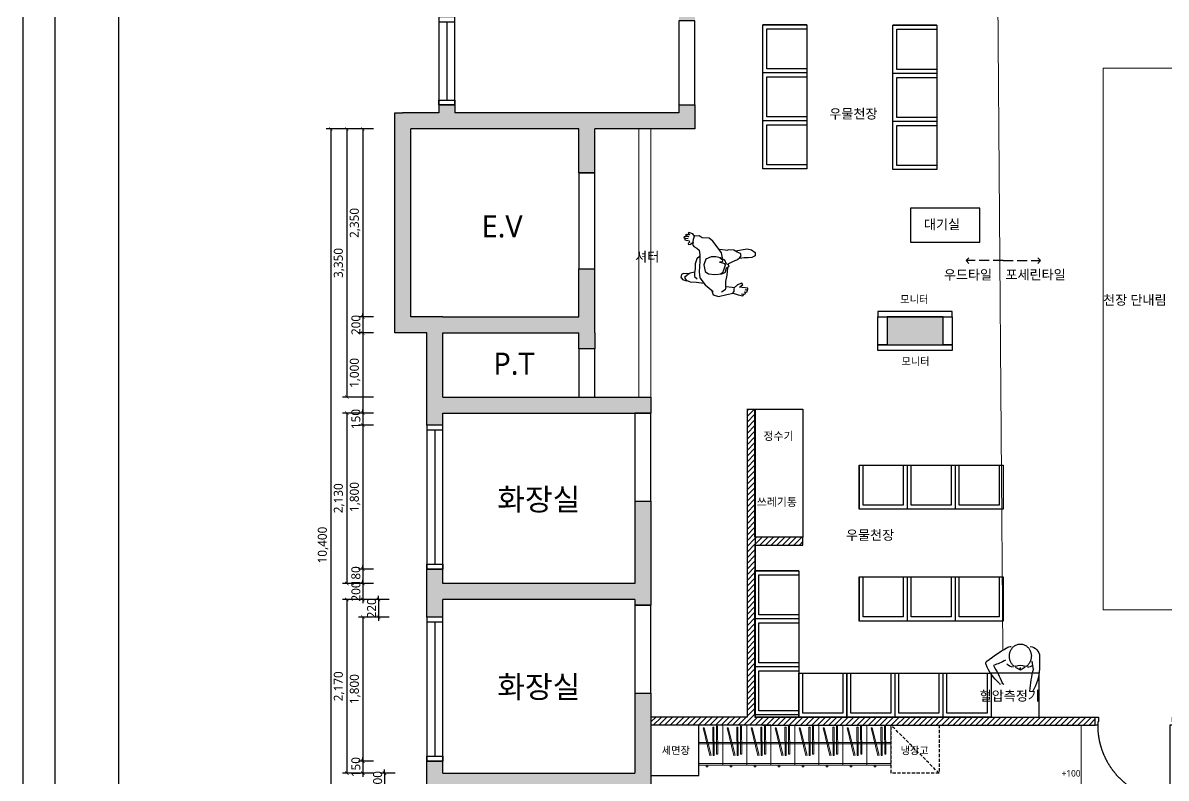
# Model space of a CAD drawing. Header units: metres. Extents: x 11578468 to 47831421, y -58341524 to -14256839.
# Drawn here: x 23827330 to 23841615, y -29116665 to -29107227 of the extents above; entities that cross this region are included whole.
import ezdxf
from ezdxf.enums import TextEntityAlignment as Align

# ---------------------------------------------------------------- set-up
doc = ezdxf.new("R2010")
doc.units = ezdxf.units.M
doc.header["$LTSCALE"] = 50
doc.header["$MEASUREMENT"] = 0
for name, pattern in [('CEN', [62, 60, -1, 0, -1]), ('CENTER2', [28.575, 19.05, -3.175, 3.175, -3.175]), ('DASH', [0.35, 0.25, -0.1]), ('DH-HID2', [1.2, 0.8, -0.4])]:
    doc.linetypes.add(name, pattern=pattern)
doc.layers.get('0').update_dxf_attribs({"linetype": 'CONTINUOUS'})
doc.layers.get('DEFPOINTS').update_dxf_attribs({"linetype": 'CONTINUOUS'})
for name, color, linetype in [('0-ELC TEXT', 7, 'CONTINUOUS'), ('03-TEXT', 3, 'CONTINUOUS'), ('04_FUR', 6, 'CONTINUOUS'), ('3.기호.계단선', 30, 'CONTINUOUS'), ('BLOCK', 1, 'CONTINUOUS'), ('CEN', 250, 'CEN'), ('FORM(YOURNAME)-1', 1, 'CONTINUOUS'), ('FORM(YOURNAME)-11', 1, 'CONTINUOUS'), ('FU-FURM', 251, 'DH-HID2'), ('TEX', 7, 'CONTINUOUS'), ('wall', 3, 'CONTINUOUS'), ('WIN', 4, 'CONTINUOUS'), ('家具外线', 7, 'CONTINUOUS'), ('가구', 6, 'CONTINUOUS'), ('에어컨', 30, 'DASH')]:
    doc.layers.add(name, color=color, linetype=linetype)
for name, color, linetype, lineweight in [('Arch', 8, 'CONTINUOUS', 0), ('DIM', 7, 'CONTINUOUS', 15), ('ha', 8, 'CONTINUOUS', 5), ('text', 7, 'CONTINUOUS', 0), ('wall2', 3, 'CONTINUOUS', 25)]:
    doc.layers.add(name, color=color, linetype=linetype, lineweight=lineweight)
doc.styles.add('JT1', font='malgun.ttf')
doc.styles.add('N 맑은고딕', font='malgun.ttf')
doc.styles.add('NEW 맑은고딕', font='malgun.ttf')
doc.styles.add('YOURNAME', font='malgun.ttf')
doc.styles.add('맑은 고딕', font='malgun.ttf')
doc.dimstyles.new('JJ IN 45', dxfattribs={"dimscale": 45, "dimtxt": 2.5, "dimasz": 1, "dimexe": 1.25, "dimexo": 1.5, "dimtad": 1, "dimdec": 6, "dimlunit": 6, "dimtxsty": 'N 맑은고딕', "dimblk": 'ARCHTICK', "dimcen": 2.5, "dimclrd": 256, "dimclre": 256, "dimclrt": 256, "dimadec": 0, "dimazin": 0, "dimtfac": 1, "dimtdec": 6, "dimtix": 1, "dimtmove": 0, "dimatfit": 3, "dimldrblk": 'ARCHTICK', "dimfxl": 1, "dimarcsym": 0})
pattern_1 = [(45, (-35200, 0), (-35.35533906, 35.35533906), [])]

# ---------------------------------------------------------------- blocks, each defined once
blk = doc.blocks.new('*U1961')
at = {"layer": 'WIN', "linetype": 'Continuous'}
blk.add_line((60, 100), (1740, 100), dxfattribs=at)
for points in [[(0, 0), (1800, 0), (1800, 200), (0, 200)], [(0, 0), (60, 0), (60, 200), (0, 200)], [(1800, 0), (1740, 0), (1740, 200), (1800, 200)]]:
    blk.add_lwpolyline(points, close=True, dxfattribs=at)
blk = doc.blocks.new('*U1962')
at = {"layer": 'WIN', "linetype": 'Continuous'}
blk.add_line((60, 100), (1040, 100), dxfattribs=at)
for points in [[(0, 0), (1100, 0), (1100, 200), (0, 200)], [(0, 0), (60, 0), (60, 200), (0, 200)], [(1100, 0), (1040, 0), (1040, 200), (1100, 200)]]:
    blk.add_lwpolyline(points, close=True, dxfattribs=at)
blk = doc.blocks.new('_ArchTick')
at = {"color": 0, "linetype": 'ByBlock', "const_width": 0.15}
blk.add_lwpolyline([(-0.5, -0.5), (0.5, 0.5)], dxfattribs=at)
blk = doc.blocks.new('*D407')
at = {"layer": 'DEFPOINTS', "color": 0, "transparency": 16777216}
for p in [(23724552, -29133957), (23724352, -29136307), (23724552, -29136307)]:
    blk.add_point(p, dxfattribs=at)
at = {"layer": 'DIM', "lineweight": -2, "transparency": 16777216}
for p, q in [((23724485, -29133957), (23724296, -29133957)), ((23724352, -29133957), (23724352, -29136307)), ((23724485, -29136307), (23724296, -29136307))]:
    blk.add_line(p, q, dxfattribs=at)
at = {"layer": 'DIM', "lineweight": -2, "transparency": 16777216, "xscale": 45, "yscale": 45, "zscale": 45}
for p, rotation in [((23724352, -29133957), 90), ((23724352, -29136307), 270)]:
    blk.add_blockref('_ArchTick', p, dxfattribs=dict(at, rotation=rotation))
at = {"layer": 'DIM', "transparency": 16777216, "insert": (23724256, -29135132), "char_height": 112.5, "attachment_point": 5, "rotation": 90, "style": 'N 맑은고딕'}
blk.add_mtext('2,350', dxfattribs=at)
blk = doc.blocks.new('*D408')
at = {"layer": 'DEFPOINTS', "color": 0, "transparency": 16777216}
for p in [(23724552, -29136307), (23724352, -29136507), (23724552, -29136507)]:
    blk.add_point(p, dxfattribs=at)
at = {"layer": 'DIM', "lineweight": -2, "transparency": 16777216}
for p, q in [((23724485, -29136307), (23724296, -29136307)), ((23724352, -29136307), (23724352, -29136262)), ((23724352, -29136307), (23724352, -29136507)), ((23724485, -29136507), (23724296, -29136507)), ((23724352, -29136507), (23724352, -29136552))]:
    blk.add_line(p, q, dxfattribs=at)
at = {"layer": 'DIM', "lineweight": -2, "transparency": 16777216, "xscale": 45, "yscale": 45, "zscale": 45}
for p, rotation in [((23724352, -29136307), 270), ((23724352, -29136507), 90)]:
    blk.add_blockref('_ArchTick', p, dxfattribs=dict(at, rotation=rotation))
at = {"layer": 'DIM', "transparency": 16777216, "insert": (23724266, -29136407), "char_height": 112.5, "attachment_point": 5, "rotation": 90, "style": 'N 맑은고딕'}
blk.add_mtext('200', dxfattribs=at)
blk = doc.blocks.new('*D409')
at = {"layer": 'DEFPOINTS', "color": 0, "transparency": 16777216}
for p in [(23724552, -29136507), (23724352, -29137507), (23724552, -29137507)]:
    blk.add_point(p, dxfattribs=at)
at = {"layer": 'DIM', "lineweight": -2, "transparency": 16777216}
for p, q in [((23724485, -29136507), (23724296, -29136507)), ((23724352, -29136507), (23724352, -29137507)), ((23724485, -29137507), (23724296, -29137507))]:
    blk.add_line(p, q, dxfattribs=at)
at = {"layer": 'DIM', "lineweight": -2, "transparency": 16777216, "xscale": 45, "yscale": 45, "zscale": 45}
for p, rotation in [((23724352, -29136507), 90), ((23724352, -29137507), 270)]:
    blk.add_blockref('_ArchTick', p, dxfattribs=dict(at, rotation=rotation))
at = {"layer": 'DIM', "transparency": 16777216, "insert": (23724256, -29137007), "char_height": 112.5, "attachment_point": 5, "rotation": 90, "style": 'N 맑은고딕'}
blk.add_mtext('1,000', dxfattribs=at)
blk = doc.blocks.new('*D410')
at = {"layer": 'DEFPOINTS', "color": 0, "transparency": 16777216}
for p in [(23724552, -29137507), (23724352, -29137657), (23724552, -29137657)]:
    blk.add_point(p, dxfattribs=at)
at = {"layer": 'DIM', "lineweight": -2, "transparency": 16777216}
for p, q in [((23724485, -29137507), (23724296, -29137507)), ((23724352, -29137507), (23724352, -29137462)), ((23724352, -29137507), (23724352, -29137657)), ((23724485, -29137657), (23724296, -29137657)), ((23724352, -29137657), (23724352, -29137702))]:
    blk.add_line(p, q, dxfattribs=at)
at = {"layer": 'DIM', "lineweight": -2, "transparency": 16777216, "xscale": 45, "yscale": 45, "zscale": 45}
for p, rotation in [((23724352, -29137507), 270), ((23724352, -29137657), 90)]:
    blk.add_blockref('_ArchTick', p, dxfattribs=dict(at, rotation=rotation))
at = {"layer": 'DIM', "transparency": 16777216, "insert": (23724265, -29137582), "char_height": 112.5, "attachment_point": 5, "rotation": 90, "style": 'N 맑은고딕'}
blk.add_mtext('150', dxfattribs=at)
blk = doc.blocks.new('*D411')
at = {"layer": 'DEFPOINTS', "color": 0, "transparency": 16777216}
for p in [(23724552, -29137657), (23724352, -29139457), (23724552, -29139457)]:
    blk.add_point(p, dxfattribs=at)
at = {"layer": 'DIM', "lineweight": -2, "transparency": 16777216}
for p, q in [((23724485, -29137657), (23724296, -29137657)), ((23724352, -29137657), (23724352, -29139457)), ((23724485, -29139457), (23724296, -29139457))]:
    blk.add_line(p, q, dxfattribs=at)
at = {"layer": 'DIM', "lineweight": -2, "transparency": 16777216, "xscale": 45, "yscale": 45, "zscale": 45}
for p, rotation in [((23724352, -29137657), 90), ((23724352, -29139457), 270)]:
    blk.add_blockref('_ArchTick', p, dxfattribs=dict(at, rotation=rotation))
at = {"layer": 'DIM', "transparency": 16777216, "insert": (23724256, -29138557), "char_height": 112.5, "attachment_point": 5, "rotation": 90, "style": 'N 맑은고딕'}
blk.add_mtext('1,800', dxfattribs=at)
blk = doc.blocks.new('*D412')
at = {"layer": 'DEFPOINTS', "color": 0, "transparency": 16777216}
for p in [(23724552, -29139457), (23724352, -29139637), (23724552, -29139637)]:
    blk.add_point(p, dxfattribs=at)
at = {"layer": 'DIM', "lineweight": -2, "transparency": 16777216}
for p, q in [((23724485, -29139457), (23724296, -29139457)), ((23724352, -29139457), (23724352, -29139412)), ((23724352, -29139457), (23724352, -29139637)), ((23724485, -29139637), (23724296, -29139637)), ((23724352, -29139637), (23724352, -29139682))]:
    blk.add_line(p, q, dxfattribs=at)
at = {"layer": 'DIM', "lineweight": -2, "transparency": 16777216, "xscale": 45, "yscale": 45, "zscale": 45}
for p, rotation in [((23724352, -29139457), 270), ((23724352, -29139637), 90)]:
    blk.add_blockref('_ArchTick', p, dxfattribs=dict(at, rotation=rotation))
at = {"layer": 'DIM', "transparency": 16777216, "insert": (23724265, -29139547), "char_height": 112.5, "attachment_point": 5, "rotation": 90, "style": 'N 맑은고딕'}
blk.add_mtext('180', dxfattribs=at)
blk = doc.blocks.new('*D413')
at = {"layer": 'DEFPOINTS', "color": 0, "transparency": 16777216}
for p in [(23724552, -29139637), (23724352, -29139837), (23724552, -29139837)]:
    blk.add_point(p, dxfattribs=at)
at = {"layer": 'DIM', "lineweight": -2, "transparency": 16777216}
for p, q in [((23724485, -29139637), (23724296, -29139637)), ((23724352, -29139637), (23724352, -29139592)), ((23724352, -29139637), (23724352, -29139837)), ((23724485, -29139837), (23724296, -29139837)), ((23724352, -29139837), (23724352, -29139882))]:
    blk.add_line(p, q, dxfattribs=at)
at = {"layer": 'DIM', "lineweight": -2, "transparency": 16777216, "xscale": 45, "yscale": 45, "zscale": 45}
for p, rotation in [((23724352, -29139637), 270), ((23724352, -29139837), 90)]:
    blk.add_blockref('_ArchTick', p, dxfattribs=dict(at, rotation=rotation))
at = {"layer": 'DIM', "transparency": 16777216, "insert": (23724266, -29139737), "char_height": 112.5, "attachment_point": 5, "rotation": 90, "style": 'N 맑은고딕'}
blk.add_mtext('200', dxfattribs=at)
blk = doc.blocks.new('*D414')
at = {"layer": 'DEFPOINTS', "color": 0, "transparency": 16777216}
for p in [(23724748, -29139837), (23724548, -29140057), (23724748, -29140057)]:
    blk.add_point(p, dxfattribs=at)
at = {"layer": 'DIM', "lineweight": -2, "transparency": 16777216}
for p, q in [((23724548, -29139837), (23724548, -29139792)), ((23724680, -29139837), (23724492, -29139837)), ((23724548, -29139837), (23724548, -29140057)), ((23724680, -29140057), (23724492, -29140057)), ((23724548, -29140057), (23724548, -29140102))]:
    blk.add_line(p, q, dxfattribs=at)
at = {"layer": 'DIM', "lineweight": -2, "transparency": 16777216, "xscale": 45, "yscale": 45, "zscale": 45}
for p, rotation in [((23724548, -29139837), 270), ((23724548, -29140057), 90)]:
    blk.add_blockref('_ArchTick', p, dxfattribs=dict(at, rotation=rotation))
at = {"layer": 'DIM', "transparency": 16777216, "insert": (23724462, -29139947), "char_height": 112.5, "attachment_point": 5, "rotation": 90, "style": 'N 맑은고딕'}
blk.add_mtext('220', dxfattribs=at)
blk = doc.blocks.new('*D415')
at = {"layer": 'DEFPOINTS', "color": 0, "transparency": 16777216}
for p in [(23724552, -29140057), (23724352, -29141857), (23724552, -29141857)]:
    blk.add_point(p, dxfattribs=at)
at = {"layer": 'DIM', "lineweight": -2, "transparency": 16777216}
for p, q in [((23724485, -29140057), (23724296, -29140057)), ((23724352, -29140057), (23724352, -29141857)), ((23724485, -29141857), (23724296, -29141857))]:
    blk.add_line(p, q, dxfattribs=at)
at = {"layer": 'DIM', "lineweight": -2, "transparency": 16777216, "xscale": 45, "yscale": 45, "zscale": 45}
for p, rotation in [((23724352, -29140057), 90), ((23724352, -29141857), 270)]:
    blk.add_blockref('_ArchTick', p, dxfattribs=dict(at, rotation=rotation))
at = {"layer": 'DIM', "transparency": 16777216, "insert": (23724256, -29140957), "char_height": 112.5, "attachment_point": 5, "rotation": 90, "style": 'N 맑은고딕'}
blk.add_mtext('1,800', dxfattribs=at)
blk = doc.blocks.new('*D416')
at = {"layer": 'DEFPOINTS', "color": 0, "transparency": 16777216}
for p in [(23724552, -29141857), (23724352, -29142007), (23724552, -29142007)]:
    blk.add_point(p, dxfattribs=at)
at = {"layer": 'DIM', "lineweight": -2, "transparency": 16777216}
for p, q in [((23724485, -29141857), (23724296, -29141857)), ((23724352, -29141857), (23724352, -29141812)), ((23724352, -29141857), (23724352, -29142007)), ((23724485, -29142007), (23724296, -29142007)), ((23724352, -29142007), (23724352, -29142052))]:
    blk.add_line(p, q, dxfattribs=at)
at = {"layer": 'DIM', "lineweight": -2, "transparency": 16777216, "xscale": 45, "yscale": 45, "zscale": 45}
for p, rotation in [((23724352, -29141857), 270), ((23724352, -29142007), 90)]:
    blk.add_blockref('_ArchTick', p, dxfattribs=dict(at, rotation=rotation))
at = {"layer": 'DIM', "transparency": 16777216, "insert": (23724265, -29141932), "char_height": 112.5, "attachment_point": 5, "rotation": 90, "style": 'N 맑은고딕'}
blk.add_mtext('150', dxfattribs=at)
blk = doc.blocks.new('*D417')
at = {"layer": 'DEFPOINTS', "color": 0, "transparency": 16777216}
for p in [(23724823, -29142007), (23724623, -29142207), (23724823, -29142207)]:
    blk.add_point(p, dxfattribs=at)
at = {"layer": 'DIM', "lineweight": -2, "transparency": 16777216}
for p, q in [((23724755, -29142007), (23724567, -29142007)), ((23724623, -29142007), (23724623, -29141962)), ((23724623, -29142007), (23724623, -29142207)), ((23724755, -29142207), (23724567, -29142207)), ((23724623, -29142207), (23724623, -29142252))]:
    blk.add_line(p, q, dxfattribs=at)
at = {"layer": 'DIM', "lineweight": -2, "transparency": 16777216, "xscale": 45, "yscale": 45, "zscale": 45}
for p, rotation in [((23724623, -29142007), 270), ((23724623, -29142207), 90)]:
    blk.add_blockref('_ArchTick', p, dxfattribs=dict(at, rotation=rotation))
at = {"layer": 'DIM', "transparency": 16777216, "insert": (23724537, -29142107), "char_height": 112.5, "attachment_point": 5, "rotation": 90, "style": 'N 맑은고딕'}
blk.add_mtext('200', dxfattribs=at)
blk = doc.blocks.new('*D419')
at = {"layer": 'DEFPOINTS', "color": 0, "transparency": 16777216}
for p in [(23724552, -29133957), (23724152, -29137307), (23724552, -29137307)]:
    blk.add_point(p, dxfattribs=at)
at = {"layer": 'DIM', "lineweight": -2, "transparency": 16777216}
for p, q in [((23724485, -29133957), (23724096, -29133957)), ((23724152, -29133957), (23724152, -29137307)), ((23724485, -29137307), (23724096, -29137307))]:
    blk.add_line(p, q, dxfattribs=at)
at = {"layer": 'DIM', "lineweight": -2, "transparency": 16777216, "xscale": 45, "yscale": 45, "zscale": 45}
for p, rotation in [((23724152, -29133957), 90), ((23724152, -29137307), 270)]:
    blk.add_blockref('_ArchTick', p, dxfattribs=dict(at, rotation=rotation))
at = {"layer": 'DIM', "transparency": 16777216, "insert": (23724056, -29135632), "char_height": 112.5, "attachment_point": 5, "rotation": 90, "style": 'N 맑은고딕'}
blk.add_mtext('3,350', dxfattribs=at)
blk = doc.blocks.new('*D420')
at = {"layer": 'DEFPOINTS', "color": 0, "transparency": 16777216}
for p in [(23724552, -29137507), (23724152, -29139637), (23724552, -29139637)]:
    blk.add_point(p, dxfattribs=at)
at = {"layer": 'DIM', "lineweight": -2, "transparency": 16777216}
for p, q in [((23724485, -29137507), (23724096, -29137507)), ((23724152, -29137507), (23724152, -29139637)), ((23724485, -29139637), (23724096, -29139637))]:
    blk.add_line(p, q, dxfattribs=at)
at = {"layer": 'DIM', "lineweight": -2, "transparency": 16777216, "xscale": 45, "yscale": 45, "zscale": 45}
for p, rotation in [((23724152, -29137507), 90), ((23724152, -29139637), 270)]:
    blk.add_blockref('_ArchTick', p, dxfattribs=dict(at, rotation=rotation))
at = {"layer": 'DIM', "transparency": 16777216, "insert": (23724056, -29138572), "char_height": 112.5, "attachment_point": 5, "rotation": 90, "style": 'N 맑은고딕'}
blk.add_mtext('2,130', dxfattribs=at)
blk = doc.blocks.new('*D421')
at = {"layer": 'DEFPOINTS', "color": 0, "transparency": 16777216}
for p in [(23724548, -29139837), (23724152, -29142007), (23724552, -29142007)]:
    blk.add_point(p, dxfattribs=at)
at = {"layer": 'DIM', "lineweight": -2, "transparency": 16777216}
for p, q in [((23724480, -29139837), (23724096, -29139837)), ((23724152, -29139837), (23724152, -29142007)), ((23724485, -29142007), (23724096, -29142007))]:
    blk.add_line(p, q, dxfattribs=at)
at = {"layer": 'DIM', "lineweight": -2, "transparency": 16777216, "xscale": 45, "yscale": 45, "zscale": 45}
for p, rotation in [((23724152, -29139837), 90), ((23724152, -29142007), 270)]:
    blk.add_blockref('_ArchTick', p, dxfattribs=dict(at, rotation=rotation))
at = {"layer": 'DIM', "transparency": 16777216, "insert": (23724056, -29140922), "char_height": 112.5, "attachment_point": 5, "rotation": 90, "style": 'N 맑은고딕'}
blk.add_mtext('2,170', dxfattribs=at)
blk = doc.blocks.new('*D422')
at = {"layer": 'DEFPOINTS', "color": 0, "transparency": 16777216}
for p in [(23724534, -29133957), (23723952, -29144357), (23724552, -29144357)]:
    blk.add_point(p, dxfattribs=at)
at = {"layer": 'DIM', "lineweight": -2, "transparency": 16777216}
for p, q in [((23724466, -29133957), (23723896, -29133957)), ((23723952, -29133957), (23723952, -29144357)), ((23724485, -29144357), (23723896, -29144357))]:
    blk.add_line(p, q, dxfattribs=at)
at = {"layer": 'DIM', "lineweight": -2, "transparency": 16777216, "xscale": 45, "yscale": 45, "zscale": 45}
for p, rotation in [((23723952, -29133957), 90), ((23723952, -29144357), 270)]:
    blk.add_blockref('_ArchTick', p, dxfattribs=dict(at, rotation=rotation))
at = {"layer": 'DIM', "transparency": 16777216, "insert": (23723856, -29139157), "char_height": 112.5, "attachment_point": 5, "rotation": 90, "style": 'N 맑은고딕'}
blk.add_mtext('10,400', dxfattribs=at)
blk = doc.blocks.new('FORM-ELEVATION')
at = {"layer": 'DEFPOINTS', "color": 158}
blk.add_lwpolyline([(-10309, -21692), (71691, -21692), (71691, 35708), (-10309, 35708)], close=True, dxfattribs=at)
at = {"layer": 'DEFPOINTS'}
blk.add_lwpolyline([(-8309, 33708), (61071, 33708), (61071, -19692), (-8309, -19692)], close=True, dxfattribs=at)
at = {"layer": 'FORM(YOURNAME)-11', "color": 250}
blk.add_lwpolyline([(-11309, -22692), (72691, -22692), (72691, 36708), (-11309, 36708)], close=True, dxfattribs=at)
at = {"layer": 'FORM(YOURNAME)-11', "color": 3, "style": 'YOURNAME'}
for tag, height, p in [('1', 451, (71041, -1219)), ('2', 451, (71041, -1863)), ('3', 451, (71041, -3150)), ('4', 451, (71041, -5081)), ('5', 515, (71041, -7398)), ('6', 515, (71041, -9650)), ('7', 515, (71041, -11903)), ('8', 515, (71041, -14155)), ('9', 515, (71041, -16408)), ('10', 515, (66791, -18596)), ('11', 515, (71041, -18660)), ('12', 515, (66791, -20848)), ('13', 515, (71041, -20848))]:
    blk.add_attdef(tag, text='', height=height, dxfattribs=at).set_placement(p, align=Align.MIDDLE_RIGHT)
blk = doc.blocks.new('MK-RC-0052')
at = {"layer": '家具外线', "color": 251, "true_color": 0x636466}
for p, q in [((73813, 10590), (73806, 10577)), ((73806, 10577), (73858, 10569)), ((73865, 10593), (73813, 10590)), ((73858, 10569), (73821, 10564)), ((73821, 10564), (73821, 10551)), ((73834, 10617), (73826, 10606)), ((73826, 10606), (73865, 10593)), ((73880, 10612), (73834, 10617)), ((73867, 10638), (73858, 10630)), ((73858, 10630), (73880, 10612)), ((73915, 10623), (73867, 10638)), ((73934, 10597), (73915, 10623)), ((73919, 10527), (73921, 10562)), ((73921, 10562), (73934, 10595)), ((73989, 10601), (73934, 10597)), ((74024, 10575), (73989, 10601)), ((74106, 10571), (74024, 10575)), ((74150, 10536), (74106, 10571)), ((73821, 10551), (73871, 10541)), ((73876, 10525), (73858, 10510)), ((73858, 10510), (73863, 10497)), ((73863, 10497), (73887, 10501)), ((73871, 10541), (73876, 10525)), ((73887, 10501), (73917, 10527)), ((73917, 10527), (73910, 10497)), ((73910, 10497), (73926, 10475)), ((73926, 10475), (73960, 10456)), ((73960, 10456), (73987, 10432)), ((73987, 10432), (73997, 10375)), ((74215, 10456), (74150, 10536)), ((74254, 10397), (74215, 10456)), ((74297, 10430), (74230, 10438)), ((74317, 10428), (74297, 10430)), ((74337, 10434), (74317, 10428)), ((74397, 10430), (74337, 10434)), ((74439, 10406), (74397, 10430)), ((74419, 10421), (74558, 10445)), ((74558, 10445), (74608, 10434)), ((74608, 10434), (74650, 10404)), ((73960, 10328), (73943, 10269)), ((73993, 10356), (73960, 10328)), ((73997, 10299), (73987, 10173)), ((73997, 10375), (73997, 10299)), ((74068, 10322), (74044, 10258)), ((74132, 10352), (74068, 10322)), ((74184, 10352), (74132, 10352)), ((74241, 10341), (74184, 10352)), ((74254, 10289), (74229, 10287)), ((74229, 10287), (74265, 10282)), ((74235, 10339), (74263, 10319)), ((74292, 10313), (74241, 10341)), ((74265, 10339), (74254, 10397)), ((74265, 10299), (74254, 10289)), ((74263, 10319), (74265, 10299)), ((74265, 10282), (74289, 10271)), ((74313, 10265), (74292, 10313)), ((74339, 10273), (74387, 10295)), ((74387, 10295), (74441, 10319)), ((74476, 10391), (74439, 10406)), ((74441, 10319), (74469, 10345)), ((74521, 10341), (74465, 10332)), ((74469, 10345), (74487, 10365)), ((74487, 10365), (74476, 10391)), ((74569, 10339), (74521, 10341)), ((74613, 10345), (74569, 10339)), ((74650, 10365), (74613, 10345)), ((74650, 10404), (74650, 10365)), ((73804, 10154), (73778, 10141)), ((73867, 10152), (73804, 10154)), ((73884, 10158), (73845, 10134)), ((73934, 10171), (73884, 10158)), ((73941, 10210), (73934, 10167)), ((73934, 10167), (73934, 10119)), ((73943, 10269), (73941, 10210)), ((73987, 10173), (73995, 10104)), ((74044, 10258), (74060, 10179)), ((74060, 10179), (74101, 10151)), ((74101, 10151), (74176, 10141)), ((74176, 10141), (74258, 10150)), ((74265, 10163), (74241, 10150)), ((74258, 10150), (74300, 10172)), ((74278, 10193), (74265, 10163)), ((74289, 10228), (74278, 10193)), ((74289, 10271), (74295, 10252)), ((74295, 10252), (74289, 10228)), ((74300, 10172), (74309, 10209)), ((74309, 10209), (74314, 10223)), ((74333, 10259), (74313, 10265)), ((74314, 10223), (74336, 10233)), ((74319, 10134), (74327, 10222)), ((74344, 10247), (74333, 10259)), ((74336, 10265), (74339, 10273)), ((74336, 10233), (74344, 10247)), ((73778, 10141), (73771, 10111)), ((73771, 10111), (73791, 10082)), ((73791, 10082), (73837, 10069)), ((73845, 10134), (73815, 10108)), ((73815, 10108), (73834, 10076)), ((73834, 10076), (73882, 10056)), ((73882, 10056), (73958, 10052)), ((73934, 10119), (73967, 10093)), ((73958, 10052), (74043, 10039)), ((73995, 10104), (74060, 10021)), ((74060, 10021), (74156, 9943)), ((74306, 10058), (74319, 10134)), ((74306, 9998), (74306, 10058)), ((74441, 10021), (74404, 9985)), ((74495, 10041), (74441, 10021)), ((74480, 10004), (74506, 10026)), ((74506, 10026), (74495, 10041)), ((74139, 9948), (74154, 9900)), ((74156, 9943), (74139, 9948)), ((74154, 9900), (74217, 9882)), ((74217, 9882), (74315, 9904)), ((74297, 9963), (74252, 9935)), ((74306, 10000), (74297, 9963)), ((74380, 9987), (74306, 9998)), ((74315, 9904), (74391, 9922)), ((74404, 9985), (74380, 9987)), ((74384, 9919), (74402, 9941)), ((74391, 9922), (74450, 9900)), ((74402, 9941), (74404, 9978)), ((74450, 9900), (74504, 9889)), ((74467, 9991), (74480, 10004)), ((74563, 9980), (74467, 9991)), ((74489, 9911), (74534, 9915)), ((74517, 9904), (74489, 9911)), ((74504, 9889), (74517, 9904)), ((74523, 9932), (74556, 9937)), ((74539, 9930), (74523, 9932)), ((74532, 9961), (74563, 9967)), ((74560, 9954), (74532, 9961)), ((74534, 9915), (74539, 9930)), ((74556, 9937), (74560, 9954)), ((74563, 9967), (74563, 9980))]:
    blk.add_line(p, q, dxfattribs=at)
blk = doc.blocks.new('arrttt')
at = {"layer": 'Arch', "color": 6}
for p, q in [((883191, 53509), (882891, 53509)), ((882891, 53509), (882891, 53009)), ((882959, 53496), (882956, 53144)), ((882973, 53496), (882959, 53496)), ((882970, 53144), (882973, 53496)), ((883003, 53482), (883000, 53130)), ((883017, 53482), (883003, 53482)), ((883014, 53130), (883017, 53482)), ((883126, 53476), (883040, 53135)), ((883054, 53131), (883140, 53473)), ((883140, 53473), (883126, 53476)), ((883191, 53009), (883191, 53509)), ((882891, 53291), (883191, 53291)), ((882891, 53276), (883191, 53276)), ((882956, 53144), (882970, 53144)), ((883191, 53029), (882891, 53029)), ((882891, 53009), (883191, 53009)), ((883000, 53130), (883014, 53130)), ((883040, 53135), (883054, 53131)), ((883101, 53009), (883081, 53009)), ((883081, 53009), (883081, 52989)), ((883101, 52989), (883101, 53009)), ((883081, 52989), (883101, 52989))]:
    blk.add_line(p, q, dxfattribs=at)
blk = doc.blocks.new('asdgdg')
at = {"layer": 'FU-FURM', "color": 8, "ltscale": 30}
for p, q in [((11502879, -14276582), (11502329, -14276582)), ((11502329, -14276582), (11502329, -14277182)), ((11502329, -14276582), (11502879, -14276582)), ((11502829, -14276532), (11502829, -14276532)), ((11502879, -14277182), (11502879, -14276582)), ((11502879, -14276582), (11502879, -14276582)), ((11502829, -14276632), (11502329, -14276632)), ((11502329, -14276632), (11502329, -14277132)), ((11502829, -14277132), (11502829, -14276632)), ((11502329, -14277132), (11502829, -14277132)), ((11502879, -14277182), (11502329, -14277182)), ((11502329, -14277182), (11502329, -14277782)), ((11502329, -14277182), (11502879, -14277182)), ((11502879, -14277782), (11502879, -14277182)), ((11502829, -14277232), (11502329, -14277232)), ((11502329, -14277232), (11502329, -14277732)), ((11502829, -14277732), (11502829, -14277232)), ((11502329, -14277732), (11502829, -14277732)), ((11502329, -14277782), (11502879, -14277782)), ((11502329, -14277782), (11502329, -14278382)), ((11502829, -14277832), (11502329, -14277832)), ((11502329, -14277832), (11502329, -14278332)), ((11502829, -14278332), (11502829, -14277832)), ((11502879, -14278382), (11502879, -14277782)), ((11502329, -14278332), (11502829, -14278332)), ((11502329, -14278382), (11502879, -14278382)), ((11502329, -14278382), (11502329, -14278982)), ((11502829, -14278432), (11502329, -14278432)), ((11502329, -14278432), (11502329, -14278932)), ((11502829, -14278932), (11502829, -14278432)), ((11502879, -14278982), (11502879, -14278382)), ((11502329, -14278932), (11502829, -14278932)), ((11502329, -14278982), (11502879, -14278982))]:
    blk.add_line(p, q, dxfattribs=at)
blk = doc.blocks.new('adsfsd')
at = {"layer": 'wall', "ltscale": 10}
blk.add_blockref('asdgdg', (0, 0), dxfattribs=at)
blk = doc.blocks.new('13')
at = {"layer": 'FU-FURM', "color": 8, "ltscale": 30}
for p, q in [((23838748, -29105336), (23838748, -29104786)), ((23838748, -29104786), (23839348, -29104786)), ((23838748, -29104786), (23838748, -29105336)), ((23838798, -29105286), (23838798, -29104786)), ((23838798, -29104786), (23839298, -29104786)), ((23839298, -29104786), (23839298, -29105286)), ((23839348, -29104786), (23839348, -29105336)), ((23839348, -29104786), (23839948, -29104786)), ((23839398, -29105286), (23839398, -29104786)), ((23839398, -29104786), (23839898, -29104786)), ((23839898, -29104786), (23839898, -29105286)), ((23839948, -29104786), (23839948, -29105336)), ((23839948, -29104786), (23840548, -29104786)), ((23839998, -29105286), (23839998, -29104786)), ((23839998, -29104786), (23840498, -29104786)), ((23840498, -29104786), (23840498, -29105286)), ((23840548, -29104786), (23840548, -29105336)), ((23839348, -29105336), (23838748, -29105336)), ((23839298, -29105286), (23838798, -29105286)), ((23839948, -29105336), (23839348, -29105336)), ((23839898, -29105286), (23839398, -29105286)), ((23840548, -29105336), (23839948, -29105336)), ((23840498, -29105286), (23839998, -29105286))]:
    blk.add_line(p, q, dxfattribs=at)
blk = doc.blocks.new('81274982137490')
at = {"layer": 'BLOCK', "color": 8}
for p, q in [((23841075, -29100093), (23841068, -29100100)), ((23841084, -29100087), (23841075, -29100093)), ((23841092, -29100082), (23841084, -29100087)), ((23841101, -29100077), (23841092, -29100082)), ((23841110, -29100072), (23841101, -29100077)), ((23841119, -29100069), (23841110, -29100072)), ((23841128, -29100066), (23841119, -29100069)), ((23841138, -29100063), (23841128, -29100066)), ((23841147, -29100061), (23841138, -29100063)), ((23841157, -29100060), (23841147, -29100061)), ((23841167, -29100059), (23841157, -29100060)), ((23841176, -29100059), (23841167, -29100059)), ((23841186, -29100059), (23841176, -29100059)), ((23841195, -29100060), (23841186, -29100059)), ((23841205, -29100061), (23841195, -29100060)), ((23841214, -29100063), (23841205, -29100061)), ((23841223, -29100066), (23841214, -29100063)), ((23841233, -29100069), (23841223, -29100066)), ((23841242, -29100072), (23841233, -29100069)), ((23841250, -29100076), (23841242, -29100072)), ((23841259, -29100081), (23841250, -29100076)), ((23841267, -29100086), (23841259, -29100081)), ((23841275, -29100092), (23841267, -29100086)), ((23841283, -29100098), (23841275, -29100092)), ((23841008, -29100174), (23841007, -29100176)), ((23841007, -29100176), (23841007, -29100178)), ((23841007, -29100178), (23841008, -29100179)), ((23841009, -29100173), (23841008, -29100174)), ((23841008, -29100179), (23841009, -29100180)), ((23841010, -29100172), (23841009, -29100173)), ((23841009, -29100180), (23841011, -29100182)), ((23841012, -29100171), (23841010, -29100172)), ((23841011, -29100182), (23841013, -29100183)), ((23841014, -29100171), (23841012, -29100171)), ((23841013, -29100183), (23841014, -29100183)), ((23841016, -29100170), (23841014, -29100171)), ((23841014, -29100183), (23841016, -29100184)), ((23841018, -29100170), (23841016, -29100170)), ((23841016, -29100184), (23841017, -29100185)), ((23841039, -29100180), (23841017, -29100177)), ((23841017, -29100185), (23841018, -29100185)), ((23841019, -29100170), (23841018, -29100170)), ((23841018, -29100185), (23841020, -29100185)), ((23841020, -29100170), (23841019, -29100170)), ((23841021, -29100170), (23841020, -29100170)), ((23841020, -29100185), (23841021, -29100186)), ((23841023, -29100170), (23841021, -29100170)), ((23841021, -29100186), (23841022, -29100186)), ((23841022, -29100186), (23841022, -29100186)), ((23841024, -29100170), (23841023, -29100170)), ((23841023, -29100170), (23841023, -29100170)), ((23841068, -29100100), (23841066, -29100101)), ((23841291, -29100105), (23841283, -29100098)), ((23841298, -29100112), (23841291, -29100105)), ((23841304, -29100120), (23841298, -29100112)), ((23841310, -29100129), (23841304, -29100120)), ((23841315, -29100137), (23841310, -29100129)), ((23841320, -29100147), (23841315, -29100137)), ((23841324, -29100156), (23841320, -29100147)), ((23841321, -29100250), (23841325, -29100240)), ((23841327, -29100167), (23841324, -29100156)), ((23841325, -29100240), (23841328, -29100230)), ((23841329, -29100177), (23841327, -29100167)), ((23841328, -29100230), (23841330, -29100219)), ((23841331, -29100187), (23841329, -29100177)), ((23841330, -29100219), (23841331, -29100209)), ((23841331, -29100198), (23841331, -29100187)), ((23841331, -29100209), (23841331, -29100198)), ((23841048, -29100262), (23841049, -29100264)), ((23841049, -29100264), (23841054, -29100272)), ((23841054, -29100272), (23841061, -29100280)), ((23841061, -29100280), (23841068, -29100287)), ((23841068, -29100287), (23841075, -29100294)), ((23841075, -29100294), (23841083, -29100300)), ((23841083, -29100300), (23841091, -29100306)), ((23841091, -29100306), (23841100, -29100311)), ((23841100, -29100311), (23841108, -29100316)), ((23841108, -29100316), (23841117, -29100320)), ((23841117, -29100320), (23841126, -29100324)), ((23841126, -29100324), (23841135, -29100327)), ((23841135, -29100327), (23841144, -29100329)), ((23841144, -29100329), (23841154, -29100331)), ((23841154, -29100331), (23841163, -29100332)), ((23841163, -29100332), (23841173, -29100333)), ((23841173, -29100333), (23841182, -29100333)), ((23841182, -29100333), (23841192, -29100333)), ((23841192, -29100333), (23841202, -29100332)), ((23841202, -29100332), (23841211, -29100331)), ((23841211, -29100331), (23841221, -29100329)), ((23841221, -29100329), (23841230, -29100327)), ((23841230, -29100327), (23841240, -29100324)), ((23841240, -29100324), (23841249, -29100320)), ((23841249, -29100320), (23841258, -29100315)), ((23841258, -29100315), (23841267, -29100311)), ((23841267, -29100311), (23841275, -29100305)), ((23841275, -29100305), (23841283, -29100299)), ((23841283, -29100299), (23841291, -29100292)), ((23841291, -29100292), (23841298, -29100285)), ((23841298, -29100285), (23841305, -29100277)), ((23841305, -29100277), (23841311, -29100268)), ((23841311, -29100268), (23841316, -29100259)), ((23841316, -29100259), (23841321, -29100250))]:
    blk.add_line(p, q, dxfattribs=at)
for centre, radius, start, end in [((23841010, -29100539), 601, 86.0826, 114.0694), ((23840821, -29102542), 2612, 81.5518, 84.9301), ((23840820, -29098412), 1616, 267.7896, 278.0198), ((23841410, -29098771), 1300, 252.9781, 257.8187), ((23841155, -29100104), 102, 133.4483, 173.3147), ((23841186, -29100084), 128, 357.273, 81.5519), ((23841101, -29100184), 85.7, 179.9895, 221.7515), ((23841100, -29100190), 85.7, 124.8779, 166.6399), ((23841067, -29100250), 23, 142.9775, 213.1019), ((23840962, -29100171), 108, 322.978, 23.6514), ((23841082, -29100118), 23, 133.5275, 203.6519), ((23840839, -29100344), 39.4, 204.5058, 245.3086), ((23840018, -29101782), 1616, 51.5304, 60.153), ((23842184, -29101101), 1300, 145.9262, 153.2537), ((23841134, -29100280), 102, 173.3147, 225.5022), ((23839201, -29098775), 2612, 315.5367, 322.1177), ((23841162, -29100300), 128, 322.1177, 349.4011), ((23840778, -29100438), 39.4, 34.0376, 61.3659), ((23841309, -29100080), 601, 214.0369, 241.8596), ((23841042, -29100582), 32.8, 234.8332, 314.3628)]:
    blk.add_arc(centre, radius, start, end, dxfattribs=at)
blk = doc.blocks.new('*U788')
at = {"layer": 'WIN', "linetype": 'Continuous', "transparency": 33554687}
for points in [[(30, 1140), (30, 200), (70, 200), (70, 1140)], [(0, 200), (0, 100), (40, 100), (40, 160), (30, 160), (30, 200)], [(1000, 200), (1000, 100), (960, 100), (960, 160), (970, 160), (970, 200)]]:
    blk.add_lwpolyline(points, close=True, dxfattribs=at)
at = {"layer": 'WIN', "linetype": 'CENTER2', "ltscale": 20, "transparency": 33554687}
blk.add_arc((30, 200), 940, 0, 90, dxfattribs=at)
blk = doc.blocks.new('sdagdgds')
at = {"layer": 'ha', "transparency": 33554687}
h = blk.add_hatch(color=256, dxfattribs=at)
h.dxf.hatch_style = 1
h.paths.add_polyline_path([(23725502, -29128457), (23728302, -29128457), (23728302, -29132607), (23728502, -29132607), (23728502, -29128257), (23728302, -29128257), (23725302, -29128257), (23725302, -29132557), (23725502, -29132557)])
h.paths.add_polyline_path([(23728502, -29133657), (23728302, -29133657), (23728302, -29133757), (23725502, -29133757), (23725502, -29133657), (23725302, -29133657), (23725302, -29133757), (23724848.0976572, -29133757), (23724752, -29133757), (23724752, -29136507), (23725152, -29136507), (23725152, -29137657), (23725352, -29137657), (23725352, -29137507), (23727752, -29137507), (23727952, -29137507), (23727952, -29137307), (23725352, -29137307), (23725352, -29136507), (23727052, -29136507), (23727052, -29136707), (23727252, -29136707), (23727252, -29136507), (23727252, -29135757), (23727252, -29135707), (23727052, -29135707), (23727052, -29135757), (23727052, -29136307), (23725352, -29136307), (23724952, -29136307), (23724952, -29133957), (23727052, -29133957), (23727052, -29134507), (23727252, -29134507), (23727252, -29133957), (23728502, -29133957)])
h.paths.add_polyline_path([(23727952, -29138607), (23727752, -29138607), (23727752, -29139637), (23725352, -29139637), (23725352, -29139457), (23725152, -29139457), (23725152, -29140057), (23725352, -29140057), (23725352, -29139837), (23727752, -29139837), (23727752, -29139907), (23727952, -29139907), (23727952, -29139837)])
h.paths.add_polyline_path([(23727952, -29141007), (23727752, -29141007), (23727752, -29142007), (23725352, -29142007), (23725352, -29141857), (23725152, -29141857), (23725152, -29144557), (23725652, -29144557), (23725652, -29144657), (23729552, -29144657), (23729552, -29144457), (23725852, -29144457), (23725852, -29144357), (23725352, -29144357), (23725352, -29142207), (23727952, -29142207)])
h.paths.add_polyline_path([(23731552, -29144307), (23730852, -29144307), (23730852, -29144457), (23730732, -29144457), (23730732, -29144657), (23732052, -29144657), (23732052, -29144457), (23731552, -29144457)])
h.paths.add_polyline_path([(23739502, -29144457), (23736702, -29144457), (23736702, -29144307), (23736002, -29144307), (23736002, -29144457), (23733202, -29144457), (23733202, -29144657), (23739502, -29144657)])
h.paths.add_polyline_path([(23745902, -29143307), (23745702, -29143307), (23745702, -29144457), (23744702, -29144457), (23744702, -29144307), (23744002, -29144307), (23744002, -29144457), (23743102, -29144457), (23743102, -29144657), (23745902, -29144657)])
h.paths.add_polyline_path([(23745902, -29133157), (23745702, -29133157), (23745702, -29139657), (23745902, -29139657)])
h.paths.add_polyline_path([(23745902, -29140857), (23745702, -29140857), (23745702, -29142157), (23745902, -29142157)])
h.paths.add_polyline_path([(23744602, -29136307), (23743902, -29136307), (23743902, -29136657), (23744602, -29136657)])
h.paths.add_polyline_path([(23736702, -29136307), (23736002, -29136307), (23736002, -29136657), (23736702, -29136657)])
h.paths.add_polyline_path([(23731602, -29136307), (23730902, -29136307), (23730902, -29136657), (23731602, -29136657)])
h.paths.add_polyline_path([(23745902, -29130707), (23745702, -29130707), (23745702, -29131957), (23745902, -29131957)])
h.paths.add_polyline_path([(23745902, -29128257), (23743802, -29128257), (23743802, -29128457), (23743802, -29128707), (23744502, -29128707), (23744502, -29128457), (23745702, -29128457), (23745702, -29129607), (23745902, -29129607)])
h.paths.add_polyline_path([(23731602, -29128457), (23731602, -29128257), (23730902, -29128257), (23730902, -29130107), (23731102, -29130107), (23731102, -29128707), (23731602, -29128707)])
h.paths.add_polyline_path([(23736702, -29128257), (23736002, -29128257), (23736002, -29128457), (23736002, -29128707), (23736702, -29128707), (23736702, -29128457)])
at = {"layer": 'CEN'}
for points in [[(23728302, -29133657), (23728502, -29133657), (23728502, -29132607), (23728302, -29132607)], [(23727052, -29135707), (23727252, -29135707), (23727252, -29134507), (23727052, -29134507)], [(23727052, -29137307), (23727252, -29137307), (23727252, -29136707), (23727052, -29136707)], [(23727752, -29138607), (23727952, -29138607), (23727952, -29137507), (23727752, -29137507)], [(23727752, -29141007), (23727952, -29141007), (23727952, -29139907), (23727752, -29139907)]]:
    blk.add_lwpolyline(points, close=True, dxfattribs=at)
at = {"layer": 'wall'}
for p, q in [((23725302, -29133657), (23725302, -29133757)), ((23725302, -29133657), (23725502, -29133657)), ((23725502, -29133657), (23725502, -29133757)), ((23728302, -29133657), (23728302, -29133757)), ((23728302, -29133657), (23728502, -29133657)), ((23728502, -29133657), (23728502, -29133957)), ((23724752, -29136507), (23724752, -29133757)), ((23724752, -29133757), (23724848.0976572, -29133757)), ((23725302, -29133757), (23724848.0976572, -29133757)), ((23728302, -29133757), (23725502, -29133757)), ((23727052, -29133957), (23724952, -29133957)), ((23724952, -29136307), (23724952, -29133957)), ((23727052, -29134507), (23727052, -29133957)), ((23728502, -29133957), (23727252, -29133957)), ((23727252, -29134507), (23727252, -29133957)), ((23727052, -29134507), (23727252, -29134507)), ((23727052, -29135757), (23727052, -29135707)), ((23727052, -29135707), (23727252, -29135707)), ((23727052, -29136307), (23727052, -29135757)), ((23727252, -29135757), (23727252, -29135707)), ((23727252, -29136507), (23727252, -29135757)), ((23725352, -29136307), (23724952, -29136307)), ((23725352, -29136307), (23727052, -29136307)), ((23731602, -29136307), (23730902, -29136307)), ((23730902, -29136307), (23730902, -29136657)), ((23731602, -29136657), (23731602, -29136307)), ((23725152, -29136507), (23724752, -29136507)), ((23725152, -29137657), (23725152, -29136507)), ((23725352, -29137307), (23725352, -29136507)), ((23725352, -29136507), (23727052, -29136507)), ((23727052, -29136707), (23727052, -29136507)), ((23727252, -29136507), (23727252, -29136707)), ((23730902, -29136657), (23731602, -29136657)), ((23727252, -29136707), (23727052, -29136707)), ((23725352, -29137307), (23727952, -29137307)), ((23727952, -29137307), (23727952, -29137507)), ((23725352, -29137657), (23725352, -29137507)), ((23725352, -29137507), (23727752, -29137507)), ((23727752, -29137507), (23727952, -29137507)), ((23727752, -29137507), (23727952, -29137507)), ((23725352, -29137657), (23725152, -29137657)), ((23727752, -29138607), (23727752, -29139637)), ((23727752, -29138607), (23727952, -29138607)), ((23727952, -29138607), (23727952, -29139837)), ((23725152, -29140057), (23725152, -29139457)), ((23725352, -29139457), (23725152, -29139457)), ((23725352, -29139637), (23725352, -29139457)), ((23727752, -29139637), (23725352, -29139637)), ((23725352, -29140057), (23725352, -29139837)), ((23727752, -29139837), (23725352, -29139837)), ((23727752, -29139837), (23727752, -29139907)), ((23727752, -29139907), (23727952, -29139907)), ((23727952, -29139837), (23727952, -29139907)), ((23725352, -29140057), (23725152, -29140057)), ((23727752, -29141007), (23727752, -29142007)), ((23727752, -29141007), (23727952, -29141007)), ((23727952, -29141007), (23727952, -29142207)), ((23725152, -29144557), (23725152, -29141857)), ((23725352, -29141857), (23725152, -29141857)), ((23725352, -29142007), (23725352, -29141857)), ((23725352, -29142007), (23727752, -29142007))]:
    blk.add_line(p, q, dxfattribs=at)
at = {"layer": 'WIN', "linetype": 'Continuous', "rotation": 270}
for name, p in [('*U1962', (23725302, -29132557)), ('*U1961', (23725152, -29137657)), ('*U1961', (23725152, -29140057))]:
    blk.add_blockref(name, p, dxfattribs=at)
at = {"layer": 'wall2', "char_height": 275.88175264, "attachment_point": 1, "style": 'NEW 맑은고딕'}
for s, insert in [('E.V', (23725837.5421157, -29135036.5379508)), ('P.T', (23725983.7020641, -29136752.057361)), ('화장실', (23726031.7854218, -29138448.4827187)), ('화장실', (23726031.7854218, -29140790.817278))]:
    blk.add_mtext_dynamic_manual_height_columns(s, width=3673.452008802, gutter_width=1379.4087632, heights=[0], dxfattribs=dict(at, insert=insert))
at = {"layer": 'DIM'}
for base, p1, p2, picture, middle in [((23723952.0000000298, -29144357.0000000112), (23724533.8698122613, -29133957), (23724552, -29144357), '*D422', (23723856.0081521906, -29139157.0000000112)), ((23724152.0000000298, -29137307.0000000112), (23724552, -29133957), (23724552, -29137307), '*D419', (23724056.3138587102, -29135632.0000000112)), ((23724352.0000000298, -29136307.0000000112), (23724552, -29133957), (23724552, -29136307), '*D407', (23724256.3138587102, -29135132.0000000112)), ((23724352, -29136507), (23724552, -29136307), (23724552, -29136507), '*D408', (23724265.7525476, -29136407)), ((23724352.0000000298, -29137507.0000000112), (23724552, -29136507), (23724552, -29137507), '*D409', (23724256.0081521906, -29137007.0000000112)), ((23724152.0000000298, -29139637.0000000112), (23724552, -29137507), (23724552, -29139637), '*D420', (23724056.0081521906, -29138572.0000000112)), ((23724352, -29137657), (23724552, -29137507), (23724552, -29137657), '*D410', (23724265.446841, -29137582)), ((23724352.0000000298, -29139457.0000000112), (23724552, -29137657), (23724552, -29139457), '*D411', (23724256.0081521906, -29138557.0000000112)), ((23724352, -29139637), (23724552, -29139457), (23724552, -29139637), '*D412', (23724265.446841, -29139547)), ((23724352, -29139837), (23724552, -29139637), (23724552, -29139837), '*D413', (23724265.7525476, -29139737)), ((23724547.8764774, -29140057), (23724747.8764773, -29139837), (23724747.8764773, -29140057), '*D414', (23724461.6290249, -29139947)), ((23724152.0000000298, -29142007.0000000112), (23724547.8764773309, -29139837), (23724552, -29142007), '*D421', (23724056.0081521906, -29140922.0000000112)), ((23724352.0000000298, -29141857.0000000112), (23724552, -29140057), (23724552, -29141857), '*D415', (23724256.0081522018, -29140957.0000000112)), ((23724352, -29142007), (23724552, -29141857), (23724552, -29142007), '*D416', (23724265.446841, -29141932)), ((23724622.8181379, -29142207), (23724822.8181378, -29142007), (23724822.8181378, -29142207), '*D417', (23724536.5706854, -29142107))]:
    dim = blk.add_linear_dim(base=base, p1=p1, p2=p2, angle=90, dimstyle='JJ IN 45', dxfattribs=at)
    dim.commit()
    dim.dimension.update_dxf_attribs({"geometry": picture, "text_midpoint": middle})

msp = doc.modelspace()

# ---------------------------------------------------------------- hatches: boundary and pattern name
at = {"layer": 'wall', "ltscale": 10}
h = msp.add_hatch(dxfattribs=at)
h.set_pattern_fill('_USER', color=256, scale=50, angle=45, pattern_type=0)
h.set_pattern_definition(pattern_1)
h.paths.add_polyline_path([(23839579.9, -29115902.3), (23836577.7, -29115902.3), (23836477.7, -29115902.3), (23836477.7, -29115902.3), (23836477.7, -29113751.8), (23836477.7, -29113651.8), (23836477.7, -29113651.8), (23836477.7, -29112052.3), (23836378.2, -29112052.3), (23836378.2, -29115902.3), (23835177.7, -29115902.3), (23835177.7, -29116002.3), (23835477.7, -29116002.3), (23835777.7, -29116002.3), (23836077.7, -29116002.3), (23836377.7, -29116002.3), (23836677.7, -29116002.3), (23836977.7, -29116002.3), (23837277.7, -29116002.3), (23837577.7, -29116002.3), (23838177.7, -29116002.3), (23839580.7, -29116002.3)])
h = msp.add_hatch(dxfattribs=at)
h.set_pattern_fill('_USER', color=256, scale=50, angle=45, pattern_type=0)
h.set_pattern_definition(pattern_1)
h.paths.add_polyline_path([(23837077.7, -29113651.8), (23836478.2, -29113651.8), (23836478.2, -29113751.8), (23837077.7, -29113751.8)])
h = msp.add_hatch(dxfattribs=at)
h.set_pattern_fill('_USER', color=256, scale=50, angle=45, pattern_type=0)
h.set_pattern_definition(pattern_1)
h.paths.add_polyline_path([(23840730.2, -29115902.3), (23840453.2, -29115902.3), (23839579.9, -29115902.3), (23839580.7, -29116002.3), (23840730.2, -29116002.3)])

# ---------------------------------------------------------------- linework, layer by layer
at = {"layer": '04_FUR', "ltscale": 10}
for points in [[(23838942.2, -29110902.3), (23838942.2, -29110834.9), (23838013.2, -29110834.9), (23838013.2, -29110902.3)], [(23838942.2, -29111252.3), (23838942.2, -29111319.7), (23838013.2, -29111319.7), (23838013.2, -29111252.3)], [(23837077.7, -29112052.3), (23837077.7, -29113651.8), (23836477.7, -29113651.8), (23836477.7, -29112052.3)], [(23839427.7, -29115902.3), (23840027.7, -29115902.3), (23840027.7, -29115352.3), (23839427.7, -29115352.3)]]:
    msp.add_lwpolyline(points, close=True, dxfattribs=at)
at = {"layer": 'FU-FURM'}
msp.add_line((23838777.7, -29116602.3), (23838177.7, -29116002.3), dxfattribs=at)
msp.add_lwpolyline([(23838177.7, -29116002.3), (23838777.7, -29116002.3), (23838777.7, -29116602.3), (23838177.7, -29116602.3)], close=True, dxfattribs=at)
at = {"layer": 'ha'}
for p, q in [((23839573.5, -29115066.5), (23839505.7, -29106302.3)), ((23840553.2, -29116002.3), (23840553.2, -29117102.3))]:
    msp.add_line(p, q, dxfattribs=at)
for points in [[(23840827.7, -29107792.7), (23842727.7, -29107792.7), (23842727.7, -29114562.3), (23840827.7, -29114562.3)], [(23835027.7, -29111902.3), (23835177.7, -29111902.3), (23835177.7, -29108552.3), (23835027.7, -29108552.3)]]:
    msp.add_lwpolyline(points, close=True, dxfattribs=at)
at = {"layer": 'TEX'}
msp.add_lwpolyline([(23839289.1, -29109541), (23838422.1, -29109541), (23838422.1, -29109965.5), (23839289.1, -29109965.5)], close=True, dxfattribs=at)
at = {"layer": 'wall', "ltscale": 10}
for p, q in [((23836377.7, -29112052.3), (23836477.7, -29112052.3)), ((23836378.2, -29112052.3), (23836378.2, -29115902.3)), ((23836477.7, -29112052.3), (23836477.7, -29113651.8)), ((23836478.2, -29112052.3), (23836478.2, -29115902.3)), ((23836477.7, -29113751.8), (23836477.7, -29115902.3)), ((23835177.7, -29115902.3), (23835177.7, -29116802.3)), ((23836378.2, -29116002.3), (23835177.7, -29116002.3)), ((23836677.7, -29116002.3), (23836378.2, -29116002.3)), ((23840453.2, -29116002.3), (23840730.2, -29116002.3))]:
    msp.add_line(p, q, dxfattribs=at)
for points in [[(23838013.2, -29110902.3), (23838127.7, -29110902.3), (23838127.7, -29111252.3), (23838013.2, -29111252.3)], [(23838827.7, -29110902.3), (23838942.2, -29110902.3), (23838942.2, -29111252.3), (23838827.7, -29111252.3)]]:
    msp.add_lwpolyline(points, close=True, dxfattribs=at)
for points in [[(23836477.7, -29113751.8), (23837077.7, -29113751.8), (23837077.7, -29113651.8), (23836477.7, -29113651.8)], [(23840453.2, -29115902.3), (23840730.2, -29115902.3)]]:
    msp.add_lwpolyline(points, dxfattribs=at)
at = {"layer": 'wall2'}
for p, q in [((23836378.2, -29115902.3), (23835177.7, -29115902.3)), ((23836477.7, -29115902.3), (23836677.7, -29115902.3)), ((23837137.7, -29115902.3), (23836477.7, -29115902.3)), ((23836577.7, -29115902.3), (23840453.2, -29115902.3)), ((23839477.7, -29115902.3), (23839577.7, -29115902.3)), ((23836577.7, -29116002.3), (23836777.7, -29116002.3)), ((23836677.7, -29116002.3), (23840730.2, -29116002.3))]:
    msp.add_line(p, q, dxfattribs=at)
at = {"layer": '가구', "ltscale": 10}
msp.add_lwpolyline([(23835177.7, -29116632.3), (23835777.7, -29116632.3), (23835777.7, -29116002.3), (23835177.7, -29116002.3)], close=True, dxfattribs=at)
at = {"layer": '에어컨', "ltscale": 10}
for p, q in [((23839150.1, -29110162.6), (23839114.8, -29110198)), ((23839580.7, -29110198), (23839114.8, -29110198)), ((23839150.1, -29110233.3), (23839114.8, -29110198)), ((23839580.7, -29110198), (23840046.6, -29110198)), ((23840011.3, -29110162.6), (23840046.6, -29110198)), ((23840011.3, -29110233.3), (23840046.6, -29110198))]:
    msp.add_line(p, q, dxfattribs=at)

# ---------------------------------------------------------------- block references
at = {"layer": '04_FUR', "xscale": -1}
for p in [(24718968.5, -29169511), (24719268.5, -29169511), (24719568.5, -29169511), (24719868.5, -29169511), (24720168.5, -29169511), (24720468.5, -29169511), (24720768.5, -29169511), (24721068.5, -29169511)]:
    msp.add_blockref('arrttt', p, dxfattribs=at)
at = {"layer": '3.기호.계단선'}
msp.add_blockref('sdagdgds', (107225.7, 25404.7), dxfattribs=at)
at = {"layer": 'FORM(YOURNAME)-1', "xscale": 0.4, "yscale": 0.4, "zscale": 0.4}
msp.add_blockref('FORM-ELEVATION', (23831853.2, -29113905.2), dxfattribs=at)
at = {"layer": 'wall', "rotation": 270}
for p in [(52941913.5, -5268503.9), (52943537.9, -5268510), (52941813.5, -5275327.8)]:
    msp.add_blockref('13', p, dxfattribs=at)
at = {"layer": 'wall'}
for p in [(-969.5, -7968.3), (-969.5, -9365.3)]:
    msp.add_blockref('13', p, dxfattribs=at)
at = {"layer": 'wall', "xscale": -1, "rotation": 263.0303583634594}
msp.add_blockref('81274982137490', (49831986.5, -56311265.4), dxfattribs=at)
at = {"layer": 'wall', "ltscale": 10, "xscale": -1, "rotation": 90}
msp.add_blockref('adsfsd', (9560445.2, -17613022.9), dxfattribs=at)
at = {"layer": 'WIN', "linetype": 'Continuous', "rotation": 180}
msp.add_blockref('*U788', (23841730.2, -29115802.3), dxfattribs=at)
at = {"layer": '家具外线', "color": 251, "true_color": 0x636466, "xscale": 1.056000000005588, "yscale": 1.056000000005588, "zscale": 1.056000000005588}
msp.add_blockref('MK-RC-0052', (23757648.4, -29121082.1), dxfattribs=at)

# ---------------------------------------------------------------- texts
at = {"layer": '0-ELC TEXT', "style": '맑은 고딕'}
for s, p in [('모니터', (23838469.2, -29110681.2)), ('모니터', (23838483.1, -29111456.8)), ('세면장', (23835488.8, -29116318.5)), ('냉장고', (23838472.9, -29116319.2))]:
    msp.add_text(s, height=93.33, rotation=360, dxfattribs=at).set_placement(p, align=Align.MIDDLE_CENTER)
at = {"layer": '03-TEXT', "color": 7, "style": '맑은 고딕'}
for s, p in [('정수기', (23836583.5, -29112340.7)), ('쓰레기통', (23836500.1, -29113163.8))]:
    msp.add_text(s, height=100, dxfattribs=at).set_placement(p, align=Align.TOP_LEFT)
at = {"layer": 'TEX', "style": 'JT1'}
for s, p in [('우물천장', (23837407, -29108423.6)), ('대기실', (23838589.4, -29109805.5)), ('셔터', (23834981, -29110209.4)), ('우드타일', (23838838.3, -29110434.3)), ('포세린타일', (23839607.7, -29110433.4)), ('천장 단내림', (23840827.7, -29110749.7)), ('우물천장', (23837615, -29113686.8)), ('혈압측정기', (23839285.4, -29115696.7))]:
    msp.add_text(s, height=120, dxfattribs=at).set_placement(p)
at = {"layer": 'text', "style": '맑은 고딕'}
msp.add_text('+100', height=80, dxfattribs=at).set_placement((23840308, -29116644.6))

doc.saveas('drawing.dxf')
